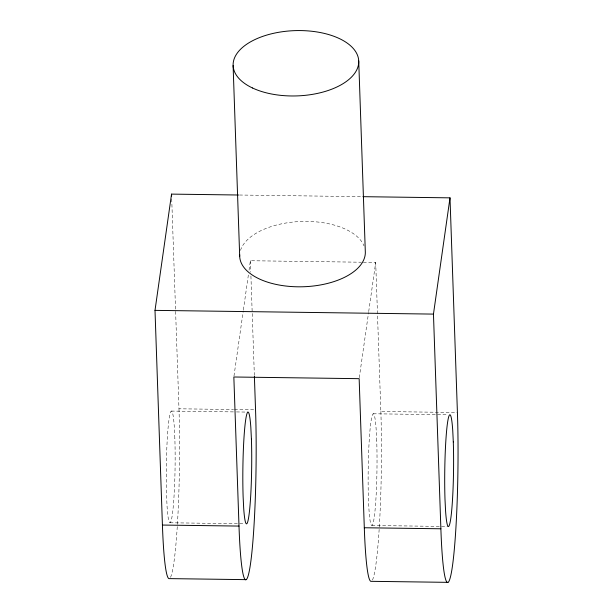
<?xml version="1.0" encoding="UTF-8"?>
<svg xmlns="http://www.w3.org/2000/svg" width="613" height="613" viewBox="0 0 613 613"><rect width="100%" height="100%" fill="white"/><g stroke="black" fill="none" stroke-linecap="round" stroke-linejoin="round"><path stroke-width="0.46" stroke-dasharray="3.06 2.3" d="M233.982 376.045L243.261 310.829M243.399 309.887L248.51 273.965M249.047 270.187L250.395 260.732L361.348 262.218M359.287 377.723L368.566 312.507M368.704 311.565L375.7 262.418L362.306 262.234M239.491 195.018L361.969 196.666M171.717 198.88L178.973 408.794L233.53 409.522M234.488 409.538L254.587 409.806M375.7 262.418L380.849 411.499L457.421 412.526M171.364 411.07L235.499 411.928M236.457 411.936L247.943 412.097M373.248 413.775L447.904 414.771M170.031 522.774L244.687 523.778M371.907 525.487L448.478 526.513M250.395 260.732L250.786 272.203M250.924 276.026L254.357 375.417M380.849 411.499A111.735 8.781 -89.2 0 1 372.459 580.021M178.973 408.794A111.735 8.781 -89.2 0 1 169.418 578.618M240.495 250.411A62.855 32.658 -2 0 1 301.129 221.477A62.855 32.658 -2 0 1 364.007 245.89M376.727 440.885L376.16 429.468A55.867 4.391 -89.2 0 0 370.428 425.889A55.867 4.391 -89.2 0 0 368.428 498.377L368.988 509.794A55.867 4.391 -89.2 0 0 374.727 513.365A55.867 4.391 -89.2 0 0 376.727 440.885M174.843 438.18L174.284 426.763A55.867 4.391 -89.2 0 0 168.552 423.185A55.867 4.391 -89.2 0 0 166.552 495.664L167.111 507.089A55.867 4.391 -89.2 0 0 172.843 510.66A55.867 4.391 -89.2 0 0 174.843 438.18"/><path stroke-width="0.92" d="M245.989 579.645L169.418 578.618A111.735 8.781 -89.2 0 1 162.422 525.05L155.005 310.37L171.548 194.114L238.534 195.011M450.003 197.846L457.421 412.526A111.735 8.781 -89.2 0 1 452.448 566.067A111.735 8.781 -89.2 0 1 440.877 528.781L433.46 314.101L450.003 197.846L362.927 196.673M155.005 310.37L433.46 314.101M162.422 525.05L239.001 526.077A111.735 8.781 -89.2 0 0 250.571 563.362A111.735 8.781 -89.2 0 0 255.544 409.821L254.387 376.374M239.001 526.077L233.844 376.995L359.149 378.673L364.306 527.755L440.877 528.781M447.873 582.35L371.294 581.323A111.735 8.781 -89.2 0 1 364.306 527.755M358.72 60.978L365.317 251.805A62.855 32.658 -2 0 1 302.24 286.784A62.855 32.658 -2 0 1 239.706 254.701M233.101 65.576L239.698 256.403M171.548 194.114L171.617 196.022M453.298 441.912L452.739 430.495A55.867 4.391 -89.2 0 0 447 426.916A55.867 4.391 -89.2 0 0 445 499.396L445.567 510.821A55.867 4.391 -89.2 0 0 451.298 514.391A55.867 4.391 -89.2 0 0 453.298 441.912M251.422 439.207L250.855 427.782A55.867 4.391 -89.2 0 0 245.123 424.211A55.867 4.391 -89.2 0 0 243.123 496.691L243.683 508.108A55.867 4.391 -89.2 0 0 249.422 511.686A55.867 4.391 -89.2 0 0 251.422 439.207M252.472 87.973A62.855 32.658 -2 0 0 356.935 69.499A62.855 32.658 -2 0 0 278.325 32.359A62.855 32.658 -2 0 0 252.472 87.973"/></g></svg>
